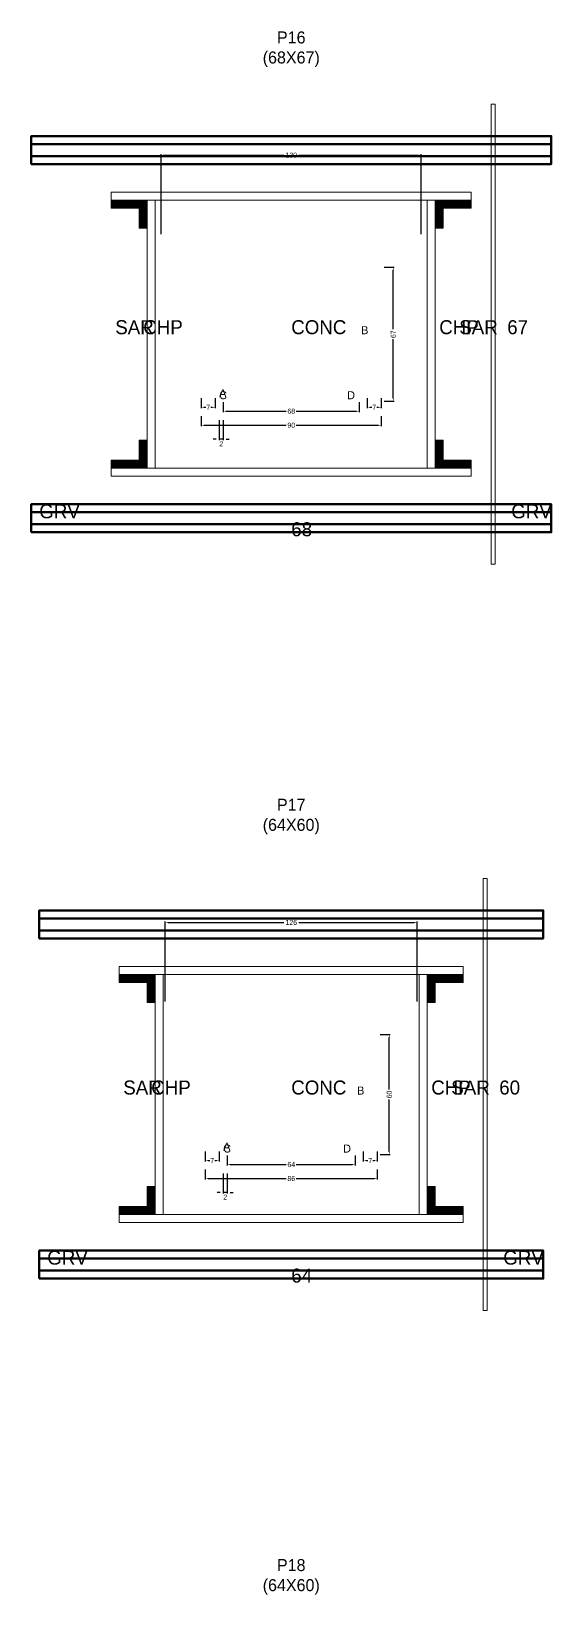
# Model space of a CAD drawing. Header units: centimetres. Extents: x -8500 to 4121, y -7606 to 295.
# Drawn here: x -130 to 130, y -6190 to -5409 of the extents above; entities that cross this region are included whole.
import ezdxf

# ---------------------------------------------------------------- set-up
doc = ezdxf.new("R2010")
doc.units = ezdxf.units.CM
for name, color, linetype in [('COTA', 241, 'Continuous'), ('GRAVATA', 224, 'Continuous'), ('Hachura', 251, 'Continuous'), ('NOMENCLATURA', 7, 'Continuous'), ('SARRAFO', 251, 'Continuous'), ('Texto Seção', 7, 'Continuous')]:
    doc.layers.add(name, color=color, linetype=linetype)
doc.dimstyles.new('cotax2', dxfattribs={"dimtxt": 2.5, "dimasz": 1.5, "dimexe": 0.5, "dimexo": 0.5, "dimgap": 0.5, "dimtad": 1, "dimcen": 2.5, "dimazin": 3, "dimtfac": 1, "dimtmove": 0, "dimatfit": 3})

# ---------------------------------------------------------------- blocks, each defined once
blk = doc.blocks.new('_CLOSEDFILLED')
at = {"color": 0, "linetype": 'BYBLOCK'}
blk.add_solid([(-1, 0.16), (0, 0), (-1, -0.16)], dxfattribs=at)
blk = doc.blocks.new('*D404')
for p, q in [((-45, -5601), (-45, -5606)), ((45, -5601), (45, -5606)), ((-43.5, -5605.5), (-2.5, -5605.5)), ((2.5, -5605.5), (43.5, -5605.5))]:
    blk.add_line(p, q)
at = {"layer": 'Defpoints'}
for p in [(-45, -5600.5), (45, -5600.5), (-45, -5605.5)]:
    blk.add_point(p, dxfattribs=at)
at = {"layer": 'COTA', "xscale": 1.5, "yscale": 1.5, "rotation": 180}
blk.add_blockref('_CLOSEDFILLED', (-45, -5605.5), dxfattribs=at)
at = {"layer": 'COTA', "xscale": 1.5, "yscale": 1.5}
blk.add_blockref('_CLOSEDFILLED', (45, -5605.5), dxfattribs=at)
at = {"layer": 'COTA', "insert": (0, -5605.5), "char_height": 2.5, "attachment_point": 5}
blk.add_mtext('90', dxfattribs=at)
blk = doc.blocks.new('*D405')
for p, q in [((-34, -5594), (-34, -5599)), ((34, -5594), (34, -5599)), ((-32.5, -5598.5), (-2.5, -5598.5)), ((2.5, -5598.5), (32.5, -5598.5))]:
    blk.add_line(p, q)
at = {"layer": 'Defpoints'}
for p in [(-34, -5593.5), (34, -5593.5), (-34, -5598.5)]:
    blk.add_point(p, dxfattribs=at)
at = {"layer": 'COTA', "xscale": 1.5, "yscale": 1.5, "rotation": 180}
blk.add_blockref('_CLOSEDFILLED', (-34, -5598.5), dxfattribs=at)
at = {"layer": 'COTA', "xscale": 1.5, "yscale": 1.5}
blk.add_blockref('_CLOSEDFILLED', (34, -5598.5), dxfattribs=at)
at = {"layer": 'COTA', "insert": (0, -5598.5), "char_height": 2.5, "attachment_point": 5}
blk.add_mtext('68', dxfattribs=at)
blk = doc.blocks.new('*D406')
for p, q in [((46.5, -5526.5), (51.5, -5526.5)), ((51, -5557.5), (51, -5528)), ((51, -5592), (51, -5562.5)), ((46.5, -5593.5), (51.5, -5593.5))]:
    blk.add_line(p, q)
at = {"layer": 'Defpoints'}
for p in [(46, -5526.5), (46, -5593.5), (51, -5593.5)]:
    blk.add_point(p, dxfattribs=at)
at = {"layer": 'COTA', "xscale": 1.5, "yscale": 1.5}
for p, rotation in [((51, -5526.5), 90), ((51, -5593.5), 270)]:
    blk.add_blockref('_CLOSEDFILLED', p, dxfattribs=dict(at, rotation=rotation))
at = {"layer": 'COTA', "insert": (51, -5560), "char_height": 2.5, "attachment_point": 5, "rotation": 90}
blk.add_mtext('67', dxfattribs=at)
blk = doc.blocks.new('*D407')
for p, q in [((-45, -5592), (-45, -5597)), ((-38, -5592), (-38, -5597)), ((-43.5, -5596.5), (-42.75, -5596.5)), ((-40.25, -5596.5), (-39.5, -5596.5))]:
    blk.add_line(p, q)
at = {"layer": 'Defpoints'}
for p in [(-45, -5591.5), (-38, -5591.5), (-45, -5596.5)]:
    blk.add_point(p, dxfattribs=at)
at = {"layer": 'COTA', "xscale": 1.5, "yscale": 1.5, "rotation": 180}
blk.add_blockref('_CLOSEDFILLED', (-45, -5596.5), dxfattribs=at)
at = {"layer": 'COTA', "xscale": 1.5, "yscale": 1.5}
blk.add_blockref('_CLOSEDFILLED', (-38, -5596.5), dxfattribs=at)
at = {"layer": 'COTA', "insert": (-41.5, -5596.5), "char_height": 2.5, "attachment_point": 5}
blk.add_mtext('7', dxfattribs=at)
blk = doc.blocks.new('*D408')
for p, q in [((38, -5592), (38, -5597)), ((45, -5592), (45, -5597)), ((39.5, -5596.5), (40.25, -5596.5)), ((42.75, -5596.5), (43.5, -5596.5))]:
    blk.add_line(p, q)
at = {"layer": 'Defpoints'}
for p in [(38, -5591.5), (45, -5591.5), (38, -5596.5)]:
    blk.add_point(p, dxfattribs=at)
at = {"layer": 'COTA', "xscale": 1.5, "yscale": 1.5, "rotation": 180}
blk.add_blockref('_CLOSEDFILLED', (38, -5596.5), dxfattribs=at)
at = {"layer": 'COTA', "xscale": 1.5, "yscale": 1.5}
blk.add_blockref('_CLOSEDFILLED', (45, -5596.5), dxfattribs=at)
at = {"layer": 'COTA', "insert": (41.5, -5596.5), "char_height": 2.5, "attachment_point": 5}
blk.add_mtext('7', dxfattribs=at)
blk = doc.blocks.new('*D409')
for p, q in [((-65, -5510), (-65, -5470)), ((-63.5, -5470.5), (-3.75, -5470.5)), ((3.75, -5470.5), (63.5, -5470.5)), ((65, -5510), (65, -5470))]:
    blk.add_line(p, q)
at = {"layer": 'Defpoints'}
for p in [(-65, -5470.5), (-65, -5510.5), (65, -5510.5)]:
    blk.add_point(p, dxfattribs=at)
at = {"layer": 'COTA', "xscale": 1.5, "yscale": 1.5, "rotation": 180}
blk.add_blockref('_CLOSEDFILLED', (-65, -5470.5), dxfattribs=at)
at = {"layer": 'COTA', "xscale": 1.5, "yscale": 1.5}
blk.add_blockref('_CLOSEDFILLED', (65, -5470.5), dxfattribs=at)
at = {"layer": 'COTA', "insert": (0, -5470.5), "char_height": 2.5, "attachment_point": 5}
blk.add_mtext('130', dxfattribs=at)
blk = doc.blocks.new('*D430')
for p, q in [((-43, -5977.5), (-43, -5982.5)), ((43, -5977.5), (43, -5982.5)), ((-41.5, -5982), (-2.5, -5982)), ((2.5, -5982), (41.5, -5982))]:
    blk.add_line(p, q)
at = {"layer": 'Defpoints'}
for p in [(-43, -5977), (43, -5977), (-43, -5982)]:
    blk.add_point(p, dxfattribs=at)
at = {"layer": 'COTA', "xscale": 1.5, "yscale": 1.5, "rotation": 180}
blk.add_blockref('_CLOSEDFILLED', (-43, -5982), dxfattribs=at)
at = {"layer": 'COTA', "xscale": 1.5, "yscale": 1.5}
blk.add_blockref('_CLOSEDFILLED', (43, -5982), dxfattribs=at)
at = {"layer": 'COTA', "insert": (0, -5982), "char_height": 2.5, "attachment_point": 5}
blk.add_mtext('86', dxfattribs=at)
blk = doc.blocks.new('*D431')
for p, q in [((-32, -5970.5), (-32, -5975.5)), ((-30.5, -5975), (-2.5, -5975)), ((2.5, -5975), (30.5, -5975)), ((32, -5970.5), (32, -5975.5))]:
    blk.add_line(p, q)
at = {"layer": 'Defpoints'}
for p in [(-32, -5970), (-32, -5975), (32, -5970)]:
    blk.add_point(p, dxfattribs=at)
at = {"layer": 'COTA', "xscale": 1.5, "yscale": 1.5, "rotation": 180}
blk.add_blockref('_CLOSEDFILLED', (-32, -5975), dxfattribs=at)
at = {"layer": 'COTA', "xscale": 1.5, "yscale": 1.5}
blk.add_blockref('_CLOSEDFILLED', (32, -5975), dxfattribs=at)
at = {"layer": 'COTA', "insert": (0, -5975), "char_height": 2.5, "attachment_point": 5}
blk.add_mtext('64', dxfattribs=at)
blk = doc.blocks.new('*D432')
for p, q in [((44.5, -5910), (49.5, -5910)), ((49, -5937.5), (49, -5911.5)), ((49, -5968.5), (49, -5942.5)), ((44.5, -5970), (49.5, -5970))]:
    blk.add_line(p, q)
at = {"layer": 'Defpoints'}
for p in [(44, -5910), (44, -5970), (49, -5970)]:
    blk.add_point(p, dxfattribs=at)
at = {"layer": 'COTA', "xscale": 1.5, "yscale": 1.5}
for p, rotation in [((49, -5910), 90), ((49, -5970), 270)]:
    blk.add_blockref('_CLOSEDFILLED', p, dxfattribs=dict(at, rotation=rotation))
at = {"layer": 'COTA', "insert": (49, -5940), "char_height": 2.5, "attachment_point": 5, "rotation": 90}
blk.add_mtext('60', dxfattribs=at)
blk = doc.blocks.new('*D433')
for p, q in [((-43, -5968.5), (-43, -5973.5)), ((-36, -5968.5), (-36, -5973.5)), ((-41.5, -5973), (-40.75, -5973)), ((-38.25, -5973), (-37.5, -5973))]:
    blk.add_line(p, q)
at = {"layer": 'Defpoints'}
for p in [(-43, -5968), (-36, -5968), (-43, -5973)]:
    blk.add_point(p, dxfattribs=at)
at = {"layer": 'COTA', "xscale": 1.5, "yscale": 1.5, "rotation": 180}
blk.add_blockref('_CLOSEDFILLED', (-43, -5973), dxfattribs=at)
at = {"layer": 'COTA', "xscale": 1.5, "yscale": 1.5}
blk.add_blockref('_CLOSEDFILLED', (-36, -5973), dxfattribs=at)
at = {"layer": 'COTA', "insert": (-39.5, -5973), "char_height": 2.5, "attachment_point": 5}
blk.add_mtext('7', dxfattribs=at)
blk = doc.blocks.new('*D434')
for p, q in [((36, -5968.5), (36, -5973.5)), ((43, -5968.5), (43, -5973.5)), ((37.5, -5973), (38.25, -5973)), ((40.75, -5973), (41.5, -5973))]:
    blk.add_line(p, q)
at = {"layer": 'Defpoints'}
for p in [(36, -5968), (43, -5968), (36, -5973)]:
    blk.add_point(p, dxfattribs=at)
at = {"layer": 'COTA', "xscale": 1.5, "yscale": 1.5, "rotation": 180}
blk.add_blockref('_CLOSEDFILLED', (36, -5973), dxfattribs=at)
at = {"layer": 'COTA', "xscale": 1.5, "yscale": 1.5}
blk.add_blockref('_CLOSEDFILLED', (43, -5973), dxfattribs=at)
at = {"layer": 'COTA', "insert": (39.5, -5973), "char_height": 2.5, "attachment_point": 5}
blk.add_mtext('7', dxfattribs=at)
blk = doc.blocks.new('*D435')
for p, q in [((-63, -5893.5), (-63, -5853.5)), ((-61.5, -5854), (-3.75, -5854)), ((3.75, -5854), (61.5, -5854)), ((63, -5893.5), (63, -5853.5))]:
    blk.add_line(p, q)
at = {"layer": 'Defpoints'}
for p in [(-63, -5854), (-63, -5894), (63, -5894)]:
    blk.add_point(p, dxfattribs=at)
at = {"layer": 'COTA', "xscale": 1.5, "yscale": 1.5, "rotation": 180}
blk.add_blockref('_CLOSEDFILLED', (-63, -5854), dxfattribs=at)
at = {"layer": 'COTA', "xscale": 1.5, "yscale": 1.5}
blk.add_blockref('_CLOSEDFILLED', (63, -5854), dxfattribs=at)
at = {"layer": 'COTA', "insert": (0, -5854), "char_height": 2.5, "attachment_point": 5}
blk.add_mtext('126', dxfattribs=at)

msp = doc.modelspace()

# ---------------------------------------------------------------- hatches: boundary and pattern name
at = {"layer": 'SARRAFO'}
h = msp.add_hatch(dxfattribs=at)
h.set_pattern_fill('SOLID', scale=2)
h.paths.add_polyline_path([(-90, -5497), (-76, -5497), (-76, -5493), (-90, -5493)])
h = msp.add_hatch(dxfattribs=at)
h.set_pattern_fill('SOLID', scale=2)
h.paths.add_polyline_path([(-76, -5507), (-72, -5507), (-72, -5493), (-76, -5493)])
h = msp.add_hatch(dxfattribs=at)
h.set_pattern_fill('SOLID', scale=2)
h.paths.add_polyline_path([(72, -5507), (76, -5507), (76, -5493), (72, -5493)])
h = msp.add_hatch(dxfattribs=at)
h.set_pattern_fill('SOLID', scale=2)
h.paths.add_polyline_path([(76, -5497), (90, -5497), (90, -5493), (76, -5493)])
h = msp.add_hatch(dxfattribs=at)
h.set_pattern_fill('SOLID', scale=2)
h.paths.add_polyline_path([(-76, -5627), (-72, -5627), (-72, -5613), (-76, -5613)])
h = msp.add_hatch(dxfattribs=at)
h.set_pattern_fill('SOLID', scale=2)
h.paths.add_polyline_path([(72, -5627), (76, -5627), (76, -5613), (72, -5613)])
h = msp.add_hatch(dxfattribs=at)
h.set_pattern_fill('SOLID', scale=2)
h.paths.add_polyline_path([(-90, -5627), (-76, -5627), (-76, -5623), (-90, -5623)])
h = msp.add_hatch(dxfattribs=at)
h.set_pattern_fill('SOLID', scale=2)
h.paths.add_polyline_path([(76, -5627), (90, -5627), (90, -5623), (76, -5623)])
h = msp.add_hatch(dxfattribs=at)
h.set_pattern_fill('SOLID', scale=2)
h.paths.add_polyline_path([(-86, -5884), (-72, -5884), (-72, -5880), (-86, -5880)])
h = msp.add_hatch(dxfattribs=at)
h.set_pattern_fill('SOLID', scale=2)
h.paths.add_polyline_path([(-72, -5894), (-68, -5894), (-68, -5880), (-72, -5880)])
h = msp.add_hatch(dxfattribs=at)
h.set_pattern_fill('SOLID', scale=2)
h.paths.add_polyline_path([(68, -5894), (72, -5894), (72, -5880), (68, -5880)])
h = msp.add_hatch(dxfattribs=at)
h.set_pattern_fill('SOLID', scale=2)
h.paths.add_polyline_path([(72, -5884), (86, -5884), (86, -5880), (72, -5880)])
h = msp.add_hatch(dxfattribs=at)
h.set_pattern_fill('SOLID', scale=2)
h.paths.add_polyline_path([(-72, -6000), (-68, -6000), (-68, -5986), (-72, -5986)])
h = msp.add_hatch(dxfattribs=at)
h.set_pattern_fill('SOLID', scale=2)
h.paths.add_polyline_path([(68, -6000), (72, -6000), (72, -5986), (68, -5986)])
h = msp.add_hatch(dxfattribs=at)
h.set_pattern_fill('SOLID', scale=2)
h.paths.add_polyline_path([(-86, -6000), (-72, -6000), (-72, -5996), (-86, -5996)])
h = msp.add_hatch(dxfattribs=at)
h.set_pattern_fill('SOLID', scale=2)
h.paths.add_polyline_path([(72, -6000), (86, -6000), (86, -5996), (72, -5996)])

# ---------------------------------------------------------------- linework, layer by layer
at = {"layer": 'GRAVATA', "lineweight": 50}
for points in [[(-130, -5475), (130, -5475), (130, -5461), (-130, -5461)], [(-130, -5471), (130, -5471), (130, -5465), (-130, -5465)], [(-130, -5659), (130, -5659), (130, -5645), (-130, -5645)], [(-130, -5655), (130, -5655), (130, -5649), (-130, -5649)], [(-126, -5862), (126, -5862), (126, -5848), (-126, -5848)], [(-126, -5858), (126, -5858), (126, -5852), (-126, -5852)], [(-126, -6032), (126, -6032), (126, -6018), (-126, -6018)], [(-126, -6028), (126, -6028), (126, -6022), (-126, -6022)]]:
    msp.add_lwpolyline(points, close=True, dxfattribs=at)
at = {"layer": 'Hachura', "lineweight": 13}
for points in [[(100, -5675), (102, -5675), (102, -5445), (100, -5445)], [(96, -6048), (98, -6048), (98, -5832), (96, -5832)]]:
    msp.add_lwpolyline(points, close=True, dxfattribs=at)
at = {"layer": 'Hachura', "lineweight": 18}
for points in [[(-90, -5493), (90, -5493), (90, -5489), (-90, -5489)], [(-72, -5627), (-68, -5627), (-68, -5493), (-72, -5493)], [(68, -5627), (72, -5627), (72, -5493), (68, -5493)], [(-90, -5631), (90, -5631), (90, -5627), (-90, -5627)], [(-86, -5880), (86, -5880), (86, -5876), (-86, -5876)], [(-68, -6000), (-64, -6000), (-64, -5880), (-68, -5880)], [(64, -6000), (68, -6000), (68, -5880), (64, -5880)], [(-86, -6004), (86, -6004), (86, -6000), (-86, -6000)]]:
    msp.add_lwpolyline(points, close=True, dxfattribs=at)
at = {"layer": 'SARRAFO', "lineweight": 13}
for points in [[(-90, -5497), (-76, -5497), (-76, -5493), (-90, -5493)], [(-76, -5507), (-72, -5507), (-72, -5493), (-76, -5493)], [(72, -5507), (76, -5507), (76, -5493), (72, -5493)], [(76, -5497), (90, -5497), (90, -5493), (76, -5493)], [(-76, -5627), (-72, -5627), (-72, -5613), (-76, -5613)], [(72, -5627), (76, -5627), (76, -5613), (72, -5613)], [(-90, -5627), (-76, -5627), (-76, -5623), (-90, -5623)], [(76, -5627), (90, -5627), (90, -5623), (76, -5623)], [(-86, -5884), (-72, -5884), (-72, -5880), (-86, -5880)], [(-72, -5894), (-68, -5894), (-68, -5880), (-72, -5880)], [(68, -5894), (72, -5894), (72, -5880), (68, -5880)], [(72, -5884), (86, -5884), (86, -5880), (72, -5880)], [(-72, -6000), (-68, -6000), (-68, -5986), (-72, -5986)], [(68, -6000), (72, -6000), (72, -5986), (68, -5986)], [(-86, -6000), (-72, -6000), (-72, -5996), (-86, -5996)], [(72, -6000), (86, -6000), (86, -5996), (72, -5996)]]:
    msp.add_lwpolyline(points, close=True, dxfattribs=at)

# ---------------------------------------------------------------- texts
at = {"layer": 'NOMENCLATURA'}
for s, p in [('B', (35, -5560)), ('A', (-36, -5591.5)), ('C', (-36, -5592.5)), ('D', (28, -5592.5)), ('B', (33, -5940)), ('A', (-34, -5968)), ('C', (-34, -5969)), ('D', (26, -5969))]:
    msp.add_text(s, height=4, dxfattribs=at).set_placement(p)
at = {"layer": 'NOMENCLATURA', "char_height": 6, "attachment_point": 8}
for s, insert in [('P16\\P(68X67)', (0, -5426.5)), ('P17\\P(64X60)', (0, -5810)), ('P18\\P(64X60)', (0, -6190))]:
    msp.add_mtext(s, dxfattribs=dict(at, insert=insert))
at = {"layer": 'Texto Seção'}
for s, p in [('SAR', (-88, -5560)), ('CHP', (-74, -5560)), ('CONC', (0, -5560)), ('CHP', (74, -5560)), ('SAR', (84, -5560)), ('67', (108, -5560)), ('GRV', (-126, -5652)), ('GRV', (110, -5652)), ('68', (0, -5661)), ('SAR', (-84, -5940)), ('CHP', (-70, -5940)), ('CONC', (0, -5940)), ('CHP', (70, -5940)), ('SAR', (80, -5940)), ('60', (104, -5940)), ('GRV', (-122, -6025)), ('GRV', (106, -6025)), ('64', (0, -6034))]:
    msp.add_text(s, height=7, dxfattribs=at).set_placement(p)

# ---------------------------------------------------------------- dimensions: what is measured, and where the dimension line sits
at = {"layer": 'COTA'}
for base, p1, p2, picture, middle in [((-65, -5470.5), (-65, -5510.5), (65, -5510.5), '*D409', (0, -5470.5)), ((-45, -5596.5), (-45, -5591.5), (-38, -5591.5), '*D407', (-41.5, -5596.5)), ((-34, -5598.5), (-34, -5593.5), (34, -5593.5), '*D405', (0, -5598.5)), ((38, -5596.5), (38, -5591.5), (45, -5591.5), '*D408', (41.5, -5596.5)), ((-45, -5605.5), (-45, -5600.5), (45, -5600.5), '*D404', (0, -5605.5)), ((-63, -5854), (-63, -5894), (63, -5894), '*D435', (0, -5854)), ((-43, -5973), (-43, -5968), (-36, -5968), '*D433', (-39.5, -5973)), ((36, -5973), (36, -5968), (43, -5968), '*D434', (39.5, -5973)), ((-43, -5982), (-43, -5977), (43, -5977), '*D430', (0, -5982)), ((-32, -5975), (-32, -5970), (32, -5970), '*D431', (0, -5975))]:
    dim = msp.add_linear_dim(base=base, p1=p1, p2=p2, dimstyle='cotax2', dxfattribs=at)
    dim.commit()
    dim.dimension.update_dxf_attribs({"geometry": picture, "text_midpoint": middle})
for base, p1, p2, picture, middle in [((51, -5593.5), (46, -5593.5), (46, -5526.5), '*D406', (51, -5560)), ((49, -5970), (44, -5970), (44, -5910), '*D432', (49, -5940))]:
    dim = msp.add_linear_dim(base=base, p1=p1, p2=p2, angle=90, dimstyle='cotax2', dxfattribs=at)
    dim.commit()
    dim.dimension.update_dxf_attribs({"geometry": picture, "text_midpoint": middle})
for base, p1, p2 in [((-34, -5612.5), (-34, -5602.5), (-36, -5602.5)), ((-32, -5989), (-32, -5979), (-34, -5979))]:
    msp.add_linear_dim(base=base, p1=p1, p2=p2, dimstyle='cotax2', dxfattribs=at).render()

doc.saveas('drawing.dxf')
